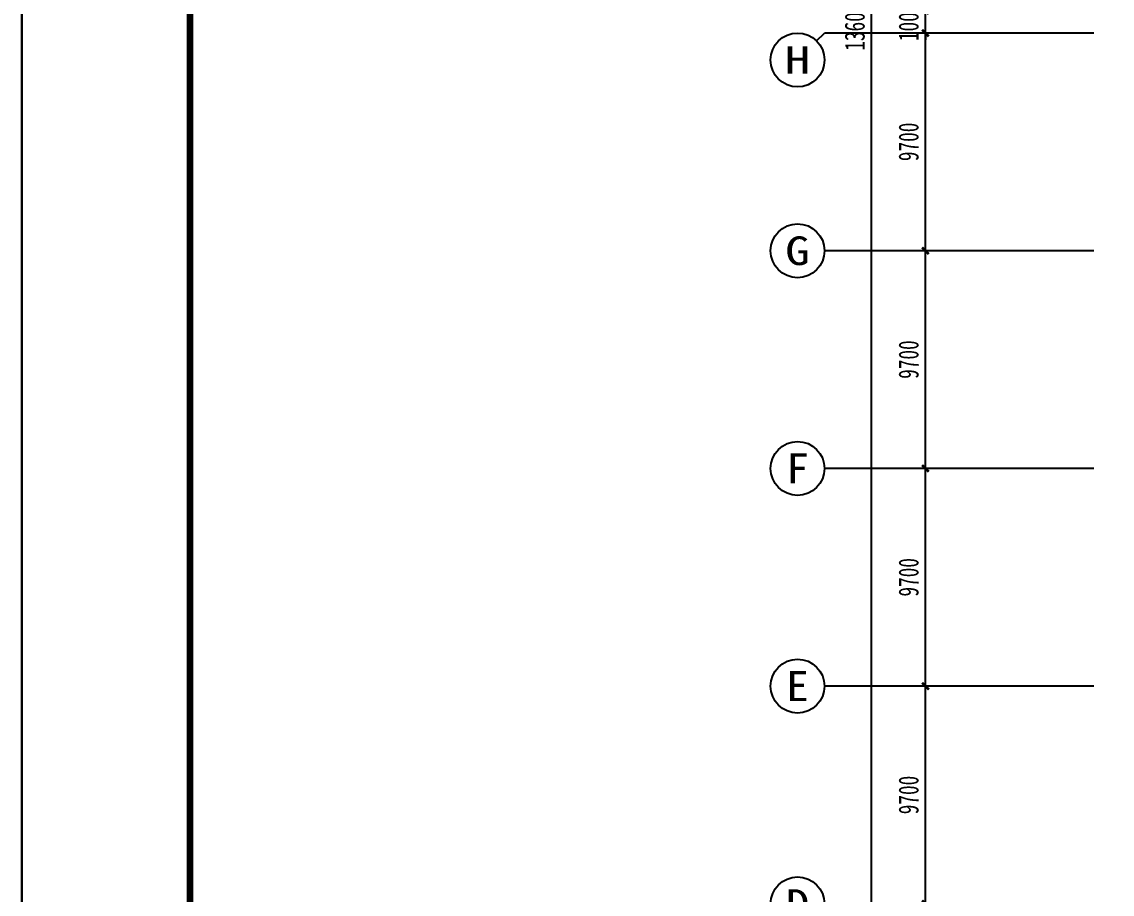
# Model space of a CAD drawing. Header units: millimetres. Extents: x -633009578 to 5705885, y -633235091 to 2571734.
# Drawn here: x 2725055 to 2773641, y 1884930 to 1923800 of the extents above; entities that cross this region are included whole.
import ezdxf
from ezdxf.enums import TextEntityAlignment as Align

# ---------------------------------------------------------------- set-up
doc = ezdxf.new("R2010")
doc.units = ezdxf.units.MM
doc.header["$LTSCALE"] = 1000
doc.header["$MEASUREMENT"] = 0
doc.layers.get('0').update_dxf_attribs({"color": 9})
for name, color, linetype in [('3T_WOOD', 21, 'Continuous'), ('AXIS_TEXT', 7, 'Continuous'), ('C-AXIS(轴号)', 3, 'Continuous'), ('设备-箱柜', 3, 'Continuous'), ('院图签、封面151013$0$PUB_TITLE', 153, 'Continuous'), ('院图签、封面151013$0$图签文字', 4, 'Continuous')]:
    doc.layers.add(name, color=color, linetype=linetype)
doc.styles.add('_TCH_AXIS', font='simhei.ttf', dxfattribs={"bigfont": 'GBCBIG'})
doc.styles.add('_TCH_DIM_T3', font='simhei.ttf', dxfattribs={"width": 0.707, "bigfont": 'GBCBIG'})
doc.styles.add('COMPLEX', font='simhei.ttf')
doc.styles.add('院图签、封面151013$0$-宋体', font='simhei.ttf', dxfattribs={"width": 0.8})
doc.dimstyles.new('_TCH_ARCH&&300', dxfattribs={"dimtxt": 892.5, "dimasz": 300, "dimexe": 750, "dimexo": 900, "dimgap": 300, "dimtad": 1, "dimdec": 0, "dimzin": 0, "dimdsep": 46, "dimtxsty": '_TCH_DIM_T3', "dimblk": 'ARCHTICK', "dimcen": 0.09, "dimclrt": 7, "dimazin": 2, "dimtfac": 1, "dimtdec": 0, "dimtix": 1, "dimtmove": 2, "dimatfit": 3, "dimfxl": 1, "dimtolj": 1, "dimtzin": 0, "dimarcsym": 0})

# ---------------------------------------------------------------- blocks, each defined once
blk = doc.blocks.new('_ArchTick')
at = {"color": 0, "linetype": 'ByBlock', "const_width": 0.4}
blk.add_lwpolyline([(-0.5, -0.5), (0.5, 0.5)], dxfattribs=at)
blk = doc.blocks.new('*D511')
at = {"layer": 'C-AXIS(轴号)', "color": 0, "lineweight": -2, "transparency": 16777216}
for p, q in [((1116041, 1216222), (1108691, 1216222)), ((1109441, 1206522), (1109441, 1216222)), ((1116041, 1206522), (1108691, 1206522))]:
    blk.add_line(p, q, dxfattribs=at)
at = {"layer": 'Defpoints', "color": 0, "transparency": 16777216}
for p in [(1109441, 1216222), (1116941, 1216222), (1116941, 1206522)]:
    blk.add_point(p, dxfattribs=at)
at = {"layer": 'C-AXIS(轴号)', "color": 0, "linetype": 'ByBlock', "lineweight": -2, "transparency": 16777216, "xscale": 300, "yscale": 300, "zscale": 300}
for p, rotation in [((1109441, 1216222), 90), ((1109441, 1206522), 270)]:
    blk.add_blockref('_ArchTick', p, dxfattribs=dict(at, rotation=rotation))
at = {"layer": 'C-AXIS(轴号)', "color": 7, "transparency": 16777216, "insert": (1108694, 1211372), "char_height": 892.5, "attachment_point": 5, "rotation": 90, "style": '_TCH_DIM_T3'}
blk.add_mtext('\\A1;9700', dxfattribs=at)
blk = doc.blocks.new('*D512')
at = {"layer": 'C-AXIS(轴号)', "color": 0, "lineweight": -2, "transparency": 16777216}
for p, q in [((1116041, 1225922), (1108691, 1225922)), ((1109441, 1216222), (1109441, 1225922)), ((1116041, 1216222), (1108691, 1216222))]:
    blk.add_line(p, q, dxfattribs=at)
at = {"layer": 'Defpoints', "color": 0, "transparency": 16777216}
for p in [(1109441, 1225922), (1116941, 1225922), (1116941, 1216222)]:
    blk.add_point(p, dxfattribs=at)
at = {"layer": 'C-AXIS(轴号)', "color": 0, "linetype": 'ByBlock', "lineweight": -2, "transparency": 16777216, "xscale": 300, "yscale": 300, "zscale": 300}
for p, rotation in [((1109441, 1225922), 90), ((1109441, 1216222), 270)]:
    blk.add_blockref('_ArchTick', p, dxfattribs=dict(at, rotation=rotation))
at = {"layer": 'C-AXIS(轴号)', "color": 7, "transparency": 16777216, "insert": (1108694, 1221072), "char_height": 892.5, "attachment_point": 5, "rotation": 90, "style": '_TCH_DIM_T3'}
blk.add_mtext('\\A1;9700', dxfattribs=at)
blk = doc.blocks.new('*D513')
at = {"layer": 'C-AXIS(轴号)', "color": 0, "lineweight": -2, "transparency": 16777216}
for p, q in [((1116041, 1235622), (1108691, 1235622)), ((1109441, 1225922), (1109441, 1235622)), ((1116041, 1225922), (1108691, 1225922))]:
    blk.add_line(p, q, dxfattribs=at)
at = {"layer": 'Defpoints', "color": 0, "transparency": 16777216}
for p in [(1109441, 1235622), (1116941, 1235622), (1116941, 1225922)]:
    blk.add_point(p, dxfattribs=at)
at = {"layer": 'C-AXIS(轴号)', "color": 0, "linetype": 'ByBlock', "lineweight": -2, "transparency": 16777216, "xscale": 300, "yscale": 300, "zscale": 300}
for p, rotation in [((1109441, 1235622), 90), ((1109441, 1225922), 270)]:
    blk.add_blockref('_ArchTick', p, dxfattribs=dict(at, rotation=rotation))
at = {"layer": 'C-AXIS(轴号)', "color": 7, "transparency": 16777216, "insert": (1108694, 1230772), "char_height": 892.5, "attachment_point": 5, "rotation": 90, "style": '_TCH_DIM_T3'}
blk.add_mtext('\\A1;9700', dxfattribs=at)
blk = doc.blocks.new('*D514')
at = {"layer": 'C-AXIS(轴号)', "color": 0, "lineweight": -2, "transparency": 16777216}
for p, q in [((1116041, 1245322), (1108691, 1245322)), ((1109441, 1235622), (1109441, 1245322)), ((1116041, 1235622), (1108691, 1235622))]:
    blk.add_line(p, q, dxfattribs=at)
at = {"layer": 'Defpoints', "color": 0, "transparency": 16777216}
for p in [(1109441, 1245322), (1116941, 1245322), (1116941, 1235622)]:
    blk.add_point(p, dxfattribs=at)
at = {"layer": 'C-AXIS(轴号)', "color": 0, "linetype": 'ByBlock', "lineweight": -2, "transparency": 16777216, "xscale": 300, "yscale": 300, "zscale": 300}
for p, rotation in [((1109441, 1245322), 90), ((1109441, 1235622), 270)]:
    blk.add_blockref('_ArchTick', p, dxfattribs=dict(at, rotation=rotation))
at = {"layer": 'C-AXIS(轴号)', "color": 7, "transparency": 16777216, "insert": (1108694, 1240472), "char_height": 892.5, "attachment_point": 5, "rotation": 90, "style": '_TCH_DIM_T3'}
blk.add_mtext('\\A1;9700', dxfattribs=at)
blk = doc.blocks.new('*D515')
at = {"layer": 'C-AXIS(轴号)', "color": 0, "lineweight": -2, "transparency": 16777216}
for p, q in [((1116041, 1246322), (1108691, 1246322)), ((1109441, 1246322), (1109441, 1246622)), ((1109441, 1245322), (1109441, 1246322)), ((1116041, 1245322), (1108691, 1245322)), ((1109441, 1245322), (1109441, 1245022))]:
    blk.add_line(p, q, dxfattribs=at)
at = {"layer": 'Defpoints', "color": 0, "transparency": 16777216}
for p in [(1109441, 1246322), (1116941, 1246322), (1116941, 1245322)]:
    blk.add_point(p, dxfattribs=at)
at = {"layer": 'C-AXIS(轴号)', "color": 0, "linetype": 'ByBlock', "lineweight": -2, "transparency": 16777216, "xscale": 300, "yscale": 300, "zscale": 300}
for p, rotation in [((1109441, 1246322), 270), ((1109441, 1245322), 90)]:
    blk.add_blockref('_ArchTick', p, dxfattribs=dict(at, rotation=rotation))
at = {"layer": 'C-AXIS(轴号)', "color": 7, "transparency": 16777216, "insert": (1108694, 1245822), "char_height": 892.5, "attachment_point": 5, "rotation": 90, "style": '_TCH_DIM_T3'}
blk.add_mtext('\\A1;1000', dxfattribs=at)
blk = doc.blocks.new('*D523')
at = {"layer": 'C-AXIS(轴号)', "color": 0, "lineweight": -2, "transparency": 16777216}
for p, q in [((1116041, 1313862), (1106291, 1313862)), ((1107041, 1177782), (1107041, 1313862)), ((1116041, 1177782), (1106291, 1177782))]:
    blk.add_line(p, q, dxfattribs=at)
at = {"layer": 'Defpoints', "color": 0, "transparency": 16777216}
for p in [(1107041, 1313862), (1116941, 1313862), (1116941, 1177782)]:
    blk.add_point(p, dxfattribs=at)
at = {"layer": 'C-AXIS(轴号)', "color": 0, "linetype": 'ByBlock', "lineweight": -2, "transparency": 16777216, "xscale": 300, "yscale": 300, "zscale": 300}
for p, rotation in [((1107041, 1313862), 90), ((1107041, 1177782), 270)]:
    blk.add_blockref('_ArchTick', p, dxfattribs=dict(at, rotation=rotation))
at = {"layer": 'C-AXIS(轴号)', "color": 7, "transparency": 16777216, "insert": (1106294, 1245822), "char_height": 892.5, "attachment_point": 5, "rotation": 90, "style": '_TCH_DIM_T3'}
blk.add_mtext('\\A1;136080', dxfattribs=at)
blk = doc.blocks.new('_AXISO')
blk.add_circle((0, 0), 0.5)
at = {"layer": 'AXIS_TEXT', "style": 'COMPLEX', "width": 1.041667}
blk.add_attdef('A', text='', height=0.56, dxfattribs=at).set_placement((-0.25, -0.28), (0.25, -0.28), align=Align.FIT)
blk = doc.blocks.new('建筑图框_A1')
at = {"layer": '院图签、封面151013$0$PUB_TITLE'}
blk.add_lwpolyline([(0, 0), (84100, 0), (84100, 59400), (0, 59400)], close=True, dxfattribs=at)
at = {"layer": '院图签、封面151013$0$PUB_TITLE', "const_width": 100}
blk.add_lwpolyline([(2500, 1000), (83100, 1000), (83100, 58400), (2500, 58400)], close=True, dxfattribs=at)
at = {"layer": '院图签、封面151013$0$图签文字', "color": 6, "style": '院图签、封面151013$0$-宋体'}
for tag, height, width, p in [('工程主持人', 400, 0.8, (79991, 29506)), ('审定', 400, 0.8, (79991, 28706)), ('审核', 400, 0.8, (79991, 27906)), ('专业负责人', 400, 0.8, (79991, 27106)), ('校对', 400, 0.8, (79991, 26306)), ('设计', 400, 0.8, (79991, 25506)), ('方案设计人', 400, 0.8, (79991, 24707)), ('工程编号', 300, 0.7, (81000, 8700)), ('版次', 300, 0.7, (78738, 3006)), ('日期', 300, 0.7, (82038, 3000)), ('图号', 200, 0.7, (82538, 2400)), ('比例', 300, 0.7, (78738, 2200)), ('图号_X施', 300, 0.7, (81538, 2200)), ('图号_总数', 200, 0.7, (82538, 2000))]:
    blk.add_attdef(tag, text='', height=height, dxfattribs=dict(at, width=width)).set_placement(p, align=Align.MIDDLE_CENTER)
at = {"layer": '院图签、封面151013$0$图签文字', "color": 6, "style": '院图签、封面151013$0$-宋体', "width": 0.7}
for tag, p in [('建设单位_001', (80936, 7446)), ('工程名称_001', (80934, 6045)), ('图名_001', (79743, 4060))]:
    blk.add_attdef(tag, p, '', height=300, dxfattribs=at)
blk = doc.blocks.new('9-3-1')
at = {"layer": 'C-AXIS(轴号)'}
for p, q in [((1104589.1, 1244970.6), (1104940.6, 1245322.1)), ((1116940.6, 1245322.1), (1104940.6, 1245322.1)), ((1116940.6, 1235622.1), (1104940.6, 1235622.1)), ((1116940.6, 1225922.1), (1104940.6, 1225922.1)), ((1116940.6, 1216222.1), (1104940.6, 1216222.1))]:
    blk.add_line(p, q, dxfattribs=at)
ref = blk.add_blockref('_AXISO', (1103740.6, 1244122.1), dxfattribs=dict(at, xscale=2400, yscale=2400, zscale=2400))
ref.add_attrib('A', 'H', dxfattribs={"layer": 'AXIS_TEXT', "height": 1216.6, "style": '_TCH_AXIS'}).set_placement((1103161.3, 1243513.8), (1104319.9, 1243513.8), align=Align.FIT)
ref = blk.add_blockref('_AXISO', (1103740.6, 1235622.1), dxfattribs=dict(at, xscale=2400, yscale=2400, zscale=2400))
ref.add_attrib('A', 'G', dxfattribs={"layer": 'AXIS_TEXT', "height": 1275.6, "style": '_TCH_AXIS'}).set_placement((1103193.9, 1234984.3), (1104287.3, 1234984.3), align=Align.FIT)
ref = blk.add_blockref('_AXISO', (1103740.6, 1225922.1), dxfattribs=dict(at, xscale=2400, yscale=2400, zscale=2400))
ref.add_attrib('A', 'F', dxfattribs={"layer": 'AXIS_TEXT', "height": 1336.3, "style": '_TCH_AXIS'}).set_placement((1103231.5, 1225253.9), (1104249.7, 1225253.9), align=Align.FIT)
ref = blk.add_blockref('_AXISO', (1103740.6, 1216222.1), dxfattribs=dict(at, xscale=2400, yscale=2400, zscale=2400))
ref.add_attrib('A', 'E', dxfattribs={"layer": 'AXIS_TEXT', "height": 1336.3, "style": '_TCH_AXIS'}).set_placement((1103231.5, 1215553.9), (1104249.7, 1215553.9), align=Align.FIT)
ref = blk.add_blockref('_AXISO', (1103740.6, 1206522.1), dxfattribs=dict(at, xscale=2400, yscale=2400, zscale=2400))
ref.add_attrib('A', 'D', dxfattribs={"layer": 'AXIS_TEXT', "height": 1305.8, "style": '_TCH_AXIS'}).set_placement((1103212.1, 1205869.2), (1104269.1, 1205869.2), align=Align.FIT)
for p1, p2, distance, picture, middle in [((1116940.6, 1177782.1), (1116940.6, 1313862.1), 9900, '*D523', (1106294.3, 1245822.1)), ((1116940.6, 1245322.1), (1116940.6, 1246322.1), 7500, '*D515', (1108694.3, 1245822.1)), ((1116940.6, 1235622.1), (1116940.6, 1245322.1), 7500, '*D514', (1108694.3, 1240472.1)), ((1116940.6, 1225922.1), (1116940.6, 1235622.1), 7500, '*D513', (1108694.3, 1230772.1)), ((1116940.6, 1216222.1), (1116940.6, 1225922.1), 7500, '*D512', (1108694.3, 1221072.1)), ((1116940.6, 1206522.1), (1116940.6, 1216222.1), 7500, '*D511', (1108694.3, 1211372.1))]:
    dim = blk.add_aligned_dim(p1=p1, p2=p2, distance=distance, dimstyle='_TCH_ARCH&&300', dxfattribs=at)
    dim.commit()
    dim.dimension.update_dxf_attribs({"geometry": picture, "text_midpoint": middle})

msp = doc.modelspace()

# ---------------------------------------------------------------- linework, layer by layer
at = {"elevation": 0}
msp.add_lwpolyline([(2725055.4, 2013212), (4008204.7, 2013212), (4008204.7, 1835012), (2725055.4, 1835012)], close=True, dxfattribs=at)

# ---------------------------------------------------------------- block references
at = {"layer": '3T_WOOD'}
msp.add_blockref('9-3-1', (1655879.4, 677977.5), dxfattribs=at)
at = {"layer": '设备-箱柜', "xscale": 3, "yscale": 3}
msp.add_blockref('建筑图框_A1', (2725055.4, 1835012, 0), dxfattribs=at)

doc.saveas('drawing.dxf')
